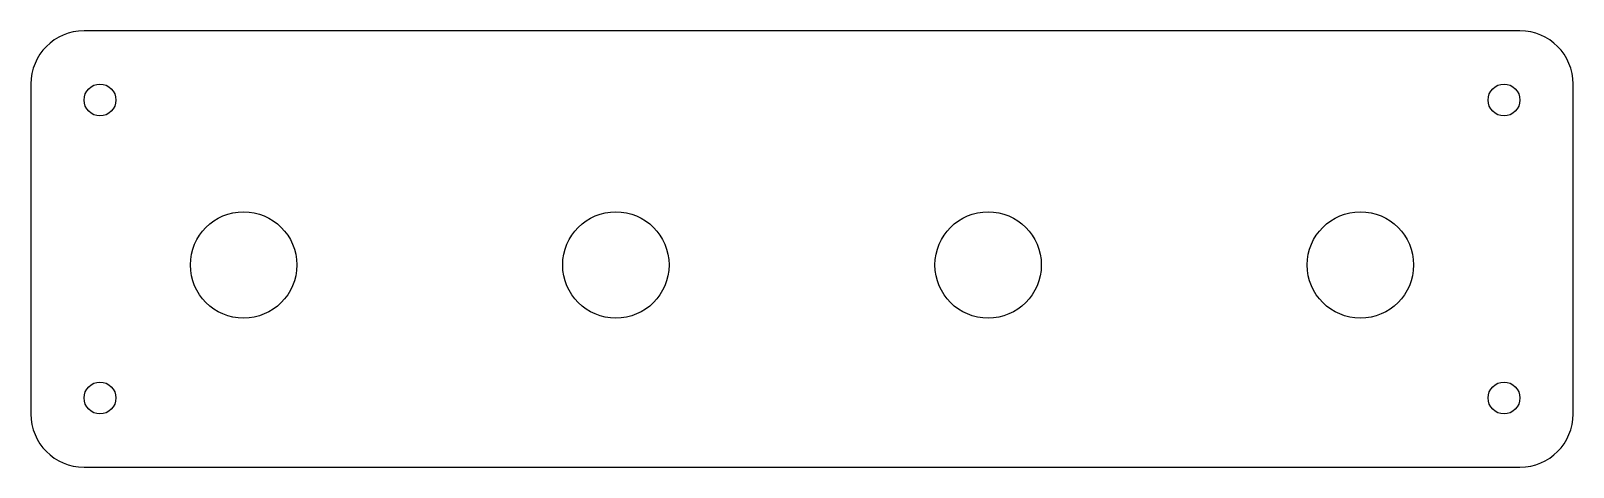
# Model space of a CAD drawing. Header units: millimetres. Extents: x -73 to 73, y -21 to 21.
import ezdxf

# ---------------------------------------------------------------- set-up
doc = ezdxf.new("R2010")
doc.units = ezdxf.units.MM

msp = doc.modelspace()

# ---------------------------------------------------------------- linework, layer by layer
at = {"color": 7, "linetype": 'Continuous', "lineweight": 25}
for p, q in [((67.5, 20.5), (-67.5, 20.5)), ((-72.5, 15.5), (-72.5, -15.5)), ((72.5, -15.5), (72.5, 15.5)), ((-67.5, -20.5), (67.5, -20.5))]:
    msp.add_line(p, q, dxfattribs=at)
for centre, radius in [((-66, 14), 1.5), ((66, 14), 1.5), ((-52.5, -1.5), 5), ((-17.5, -1.5), 5), ((17.5, -1.5), 5), ((52.5, -1.5), 5), ((-66, -14), 1.5), ((66, -14), 1.5)]:
    msp.add_circle(centre, radius, dxfattribs=at)
for centre, start, end in [((-67.5, 15.5), 90, 180), ((67.5, 15.5), 0, 90), ((-67.5, -15.5), 180, 270), ((67.5, -15.5), 270, 0)]:
    msp.add_arc(centre, 5, start, end, dxfattribs=at)

doc.saveas('drawing.dxf')
